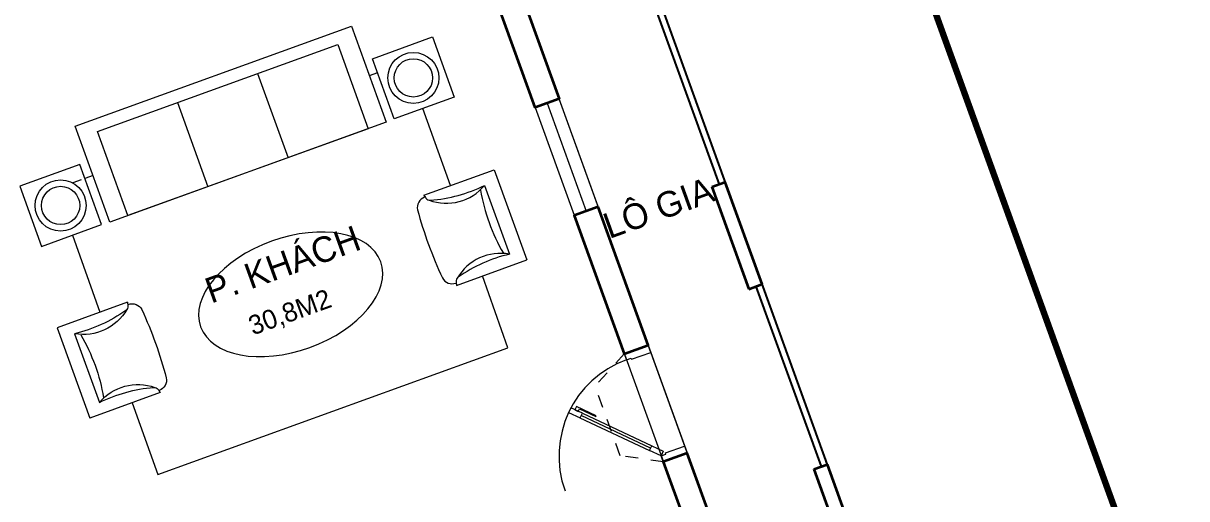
# Model space of a CAD drawing. Header units: metres. Extents: x 568336 to 569219, y 2065964 to 2066430.
# Drawn here: x 568659.05 to 568668.15, y 2066213.32 to 2066217.05 of the extents above; entities that cross this region are included whole.
import ezdxf

# ---------------------------------------------------------------- set-up
doc = ezdxf.new("R2010")
doc.units = ezdxf.units.M
for name, pattern in [('$AUDIT_BAD_LTYPE2', [0]), ('HIDDEN', [0.375, 0.25, -0.125]), ('HIDDEN2', [0.1875, 0.125, -0.0625])]:
    doc.linetypes.add(name, pattern=pattern)
doc.layers.get('0').update_dxf_attribs({"linetype": 'CONTINUOUS'})
doc.layers.get('DEFPOINTS').update_dxf_attribs({"linetype": 'CONTINUOUS'})
for name, color, linetype, lineweight in [('-DIM', 9, 'CONTINUOUS', 13), ('-DOOR', 137, 'CONTINUOUS', 9), ('-FURNITURE', 46, 'CONTINUOUS', 9), ('-LINE1', 7, 'CONTINUOUS', 18), ('-LINE2', 252, 'CONTINUOUS', 9), ('-WALL', 4, 'CONTINUOUS', 35), ('TEXT25', 2, 'CONTINUOUS', 13)]:
    doc.layers.add(name, color=color, linetype=linetype, lineweight=lineweight)
doc.layers.add('-HATCH CONCRETE', color=54, linetype='CONTINUOUS')
doc.layers.add('TIMDUONG', color=1, linetype='CONTINUOUS')
doc.styles.add('SVN_AVO_thuong', font='')
doc.styles.add('T1', font='', dxfattribs={"height": 200})
doc.styles.get('SVN_AVO_thuong').set_extended_font_data('SVN-Avo')
doc.styles.get('T1').set_extended_font_data('VNgeometric Light')

# ---------------------------------------------------------------- blocks, each defined once
blk = doc.blocks.new('ghe11asdsdsdsd')
at = {"layer": '-FURNITURE', "ltscale": 5}
for p, q in [((-454.1512245237245, 641.9073886275291), (-454.093361600535, -60.42008052262099)), ((446.9845405295782, 642.5119281820953), (445.2090906954836, -59.49456913078757)), ((339.4434767446655, 74.7769195077999), (-347.9447826922697, 73.86721415390639)), ((445.2090906954836, -59.49456913078757), (-454.093361600535, -60.42008052262099))]:
    blk.add_line(p, q, dxfattribs=at)
for centre, radius, start, end in [((-329.6609394550032, 640.4347183164282), 102.5030657496747, 97.790878171796, 180.4720192216976), ((13.76703277978231, -3057.035900902003), 3815.794779152998, 85.15051378916075, 95.37323135559144), ((322.4963123202615, 643.5363927781655), 102.5030657496747, 359.5521671507362, 82.23330821456577), ((-556.8192392717756, 172.0380743239075), 480.9551723817158, 73.62802494144414, 77.67439557183955), ((-435.3449582978792, 585.5188594441861), 49.99999999999999, 17.29045382422632, 73.62802494144414), ((-752.7215750947944, 311.3200961878028), 469.2846926992153, 329.6029749418909, 39.82713105222346), ((-1717.077797784907, 235.4868877488407), 1378.639231958857, 353.2676599931669, 15.34770349738529), ((744.7327549548354, 311.2790322922665), 469.2468948897888, 140.0381535895592, 210.2652298418676), ((1708.833027020766, 233.2264510887835), 1378.526022415482, 164.5192846221356, 186.6002375866197), ((428.017340289487, 586.1773279104382), 49.99999999999999, 106.2083736517696, 162.5459446768903), ((548.310481298744, 172.35137315467), 480.9551723817158, 102.1620030057203, 106.2083736517696), ((-1.445652381749824, -1576.057105405802), 1730.279692069412, 79.6029490361376, 100.5814174655623)]:
    blk.add_arc(centre, radius, start, end, dxfattribs=at)
blk = doc.blocks.new('GHE600')
at = {"layer": '-FURNITURE'}
for p, q in [((269949.5421851056, 8709.741290517763), (270649.5421851056, 8709.74129051782)), ((269949.5421851289, 8043.074623851076), (270649.5421851289, 8043.074623851135))]:
    blk.add_line(p, q, dxfattribs=at)
for points in [[(270145.5337149384, 9594.84705863762), (270145.5337150262, 10094.84705863762), (270645.5337150262, 10094.84705854984), (270645.5337149384, 9594.847058549843)], [(269849.5421851288, 9526.40795718442), (270649.5421851288, 9526.407957184478), (270649.5421851639, 7226.407957184478), (269849.5421851639, 7226.40795718442)], [(269949.5421851288, 9376.40795718442), (270649.5421851288, 9376.407957184478), (270649.5421851639, 7376.407957184478), (269949.5421851639, 7376.40795718442)], [(270145.5337145109, 7157.96885590817), (270145.5337144231, 6657.96885590817), (270645.5337144231, 6657.968855820392), (270645.5337145109, 7157.968855820392)]]:
    blk.add_lwpolyline(points, close=True, dxfattribs=at)
at = {"layer": '-FURNITURE', "elevation": -1.348764000838661e-08}
for points in [[(271286.9253059005, 9830.321753277356), (270645.53371498, 9832.18215255058)], [(272037.8126997925, 6909.345592938189), (272633.6221192031, 6907.537773812626), (272633.6585346201, 9823.095600669185), (272037.874818299, 9826.334833337169)], [(270262.0588059474, 9594.847058617102), (270262.0583521723, 9526.40795718442)], [(270262.0260181179, 7226.40795718439), (270262.0255643428, 7157.968855887651)], [(270645.5337144685, 6916.624135324557), (271286.6504318018, 6913.272511655086)]]:
    blk.add_lwpolyline(points, dxfattribs=at)
at = {"layer": '-FURNITURE'}
for centre, radius in [((270395.5337149822, 9844.847058593674), 200), ((270395.5337149822, 9844.847058593674), 150), ((270395.5337144671, 6907.968855864223), 200), ((270395.5337144671, 6907.968855864223), 150)]:
    blk.add_circle(centre, radius, dxfattribs=at)
at = {"layer": '-FURNITURE', "extrusion": (0, 0, -1)}
blk.add_ellipse((271661.9002663364, 8365.294462872116), major_axis=(3.669220623812561e-13, 749.5763598198391), ratio=0.5899940615450746, dxfattribs=at)
at = {"layer": '-FURNITURE', "zscale": 0.83397927038413}
for p, xscale, yscale, rotation in [((271659.4476334748, 10145.29901697894, -5.948631914765009e-09), 0.83397927038413, 0.83397927038413, 179.9447021404027), ((271659.4476334748, 6607.516897389956, -5.948631914765009e-09), -0.8339792703841301, 0.8339792703841301, 0.05529785959737722)]:
    blk.add_blockref('ghe11asdsdsdsd', p, dxfattribs=dict(at, xscale=xscale, yscale=yscale, rotation=rotation))
blk = doc.blocks.new('*U174')
at = {"linetype": '$AUDIT_BAD_LTYPE2'}
for p, q in [((134.8528137423857, 56.56854249492379), (559.116882454313, 480.832611206851)), ((573.2590180780439, 466.69047558312), (148.9949493661167, 42.42640687119284))]:
    blk.add_line(p, q, dxfattribs=at)
for points in [[(544.974746830582, 494.9747468305819), (573.2590180780439, 466.69047558312), (643.9696961966987, 537.4011537017748), (615.6854249492368, 565.6854249492367), (544.974746830582, 494.9747468305819)], [(547.0295477225062, 497.0295477225062), (120.7106781186548, 70.71067811865474)], [(120.7106781186548, 70.71067811865474), (148.9949493661167, 42.42640687119284), (78.2842712474619, -28.2842712474619), (50, 0), (120.7106781186548, 70.71067811865474)]]:
    blk.add_lwpolyline(points)
for points in [[(518.6601255723684, 372.1119246041146), (638.5991009923586, 492.0509000241046), (618.6092717556935, 512.0407292607696), (598.6194425190491, 492.0509000241252), (614.6113059083771, 476.0590366347973), (514.6621597250313, 376.1098904514517)], [(0, 0), (50, 0), (50, -40), (60, -40), (60, -199.3588634537518), (0, -199.3588634537518)], [(899.9999999999982, 1.3252863207713e-28), (849.9999999999982, 1.3252863207713e-28), (849.9999999999982, -40.00000000000001), (839.9999999999982, -40.00000000000001), (839.9999999999982, -199.3588634537518), (899.9999999999982, -199.3588634537518)]]:
    blk.add_lwpolyline(points, close=True)
at = {"linetype": '$AUDIT_BAD_LTYPE2', "ltscale": 0.3}
blk.add_arc((50, 0), 799.9999999999982, 0, 90, dxfattribs=at)
blk = doc.blocks.new('M2-T2')
at = {"layer": '-DOOR'}
blk.add_line((196586.3217898985, -92157.44696383555), (196586.3217898985, -93057.44297288946), dxfattribs=at)
blk.add_lwpolyline([(196686.939076168, -95107.44297291804), (196686.3217904195, -92157.44696381809), (196486.3217893775, -92157.44696385301), (196486.9390751259, -95107.4429729532)], close=True, dxfattribs=at)
at = {"layer": '-FURNITURE'}
blk.add_lwpolyline([(192950.547942909, -91481.43940145508), (192882.1088415442, -91481.43894768588)], dxfattribs=at)
at = {"layer": '-HATCH CONCRETE', "color": 251}
for p, q in [((197635.6545574732, -91712.44077043963), (197635.6545574732, -93212.44297288946)), ((197635.6545574732, -94062.4429699788), (197635.6545574732, -95562.44517242863))]:
    blk.add_line(p, q, dxfattribs=at)
at = {"layer": '-LINE1'}
blk.add_lwpolyline([(196685.4545687647, -96387.44297288946), (197685.4545687647, -96387.44297288946), (197685.688035646, -90887.44297288946), (196685.688035646, -90887.44297288946)], close=True, dxfattribs=at)
at = {"layer": '-LINE2', "linetype": 'HIDDEN2', "ltscale": 10}
for p, q in [((196486.7282276952, -94207.445100504), (196186.7282276952, -94367.833844698)), ((196186.7282276952, -94947.05422872416), (196186.7282276952, -94367.833844698)), ((196486.7282276952, -95107.44297291816), (196186.7282276952, -94947.05422872416))]:
    blk.add_line(p, q, dxfattribs=at)
at = {"layer": '-WALL'}
for p, q in [((197575.4895887969, -93212.44297288946), (197575.4895887969, -94062.44297288946)), ((197575.4895887969, -93212.44297288946), (197685.4895887969, -93212.44297288946)), ((197685.4895887969, -93212.44297288946), (197685.4895887969, -94062.44297288946)), ((197575.4895887969, -94062.44297288946), (197685.4895887969, -94062.44297288946)), ((196486.5725834802, -95107.44297295297), (196485.8836321491, -95587.4546847924)), ((196686.2979446547, -95107.44297291816), (196486.5725834802, -95107.44297295297)), ((196685.6897949128, -98365.79266486212), (196686.2979446547, -95107.44297291816)), ((197575.4895887969, -95562.44297288946), (197685.4895887969, -95562.44297288946)), ((197575.4895887969, -95562.44297288946), (197575.4895887969, -96277.42545402805)), ((197685.4895887969, -95562.44297288946), (197685.4895887969, -96387.44297288946))]:
    blk.add_line(p, q, dxfattribs=at)
for points in [[(196486.537096023, -89587.25780017287), (196686.6692918181, -89587.25780017287), (196686.1321152619, -92157.4469638441), (196485.9999194668, -92157.4469638441)], [(196686.2979446547, -93057.4429729304), (196486.2979408299, -93057.4429726521), (196485.6568026188, -94207.44297263987), (196685.6568064436, -94207.44297291816)]]:
    blk.add_lwpolyline(points, close=True, dxfattribs=at)
at = {"layer": 'DEFPOINTS', "color": 2}
blk.add_lwpolyline([(188685.8968806412, -85287.03854253789), (196685.66513408, -85286.9656423192), (196686.3975495653, -90887.44297288946), (197685.688035646, -90887.44297288946), (197685.688035646, -96387.44297288946), (196686.0590758167, -96387.25639865667), (196686.0590758167, -98365.7926648622), (194719.2112359106, -100287.0441957289), (191485.8660267639, -100287.1876910995), (191485.8660267639, -101687.0107313246), (188685.8660267639, -101687.010731325), (188685.8968806412, -85287.03854253789)], dxfattribs=at)
at = {"layer": 'TIMDUONG', "color": 1, "linetype": 'HIDDEN', "ltscale": 10, "const_width": 50}
blk.add_lwpolyline([(188685.9009933229, -83287.61039145212), (199685.9009933797, -83287.63301822983), (199685.8702561683, -98230.70415374279), (194687.2128796928, -103114.3974403377), (188685.860498254, -102974.7601425732)], close=True, dxfattribs=at)
at = {"layer": '-DOOR'}
for name, p, rotation in [('GHE600', (185824.1399382444, 178780.5866151758), 270), ('*U174', (196486.5725834803, -95107.44297291816), 90.00000000000001)]:
    blk.add_blockref(name, p, dxfattribs=dict(at, rotation=rotation))
at = {"layer": 'TEXT25'}
for s, height, rotation, style, p in [('P. KHÁCH', 200, 1.005123984043621e-08, 'SVN_AVO_thuong', (193578.7660216985, -92738.89886573059)), ('30,8M2', 150, 359.9999999899488, 'T1', (193801.1020170624, -93084.04251825417)), ('LÔ GIA', 200, 1.005123984043621e-08, 'SVN_AVO_thuong', (196681.979355883, -93323.43135620577))]:
    blk.add_text(s, height=height, rotation=rotation, dxfattribs=dict(at, style=style)).set_placement(p)

msp = doc.modelspace()

# ---------------------------------------------------------------- block references
at = {"layer": '-DIM', "xscale": 0.001, "yscale": 0.001, "zscale": 0.001, "rotation": 19.88439670872004}
msp.add_blockref('M2-T2', (568446.9361136701, 2066236.220584216), dxfattribs=at)

doc.saveas('drawing.dxf')
